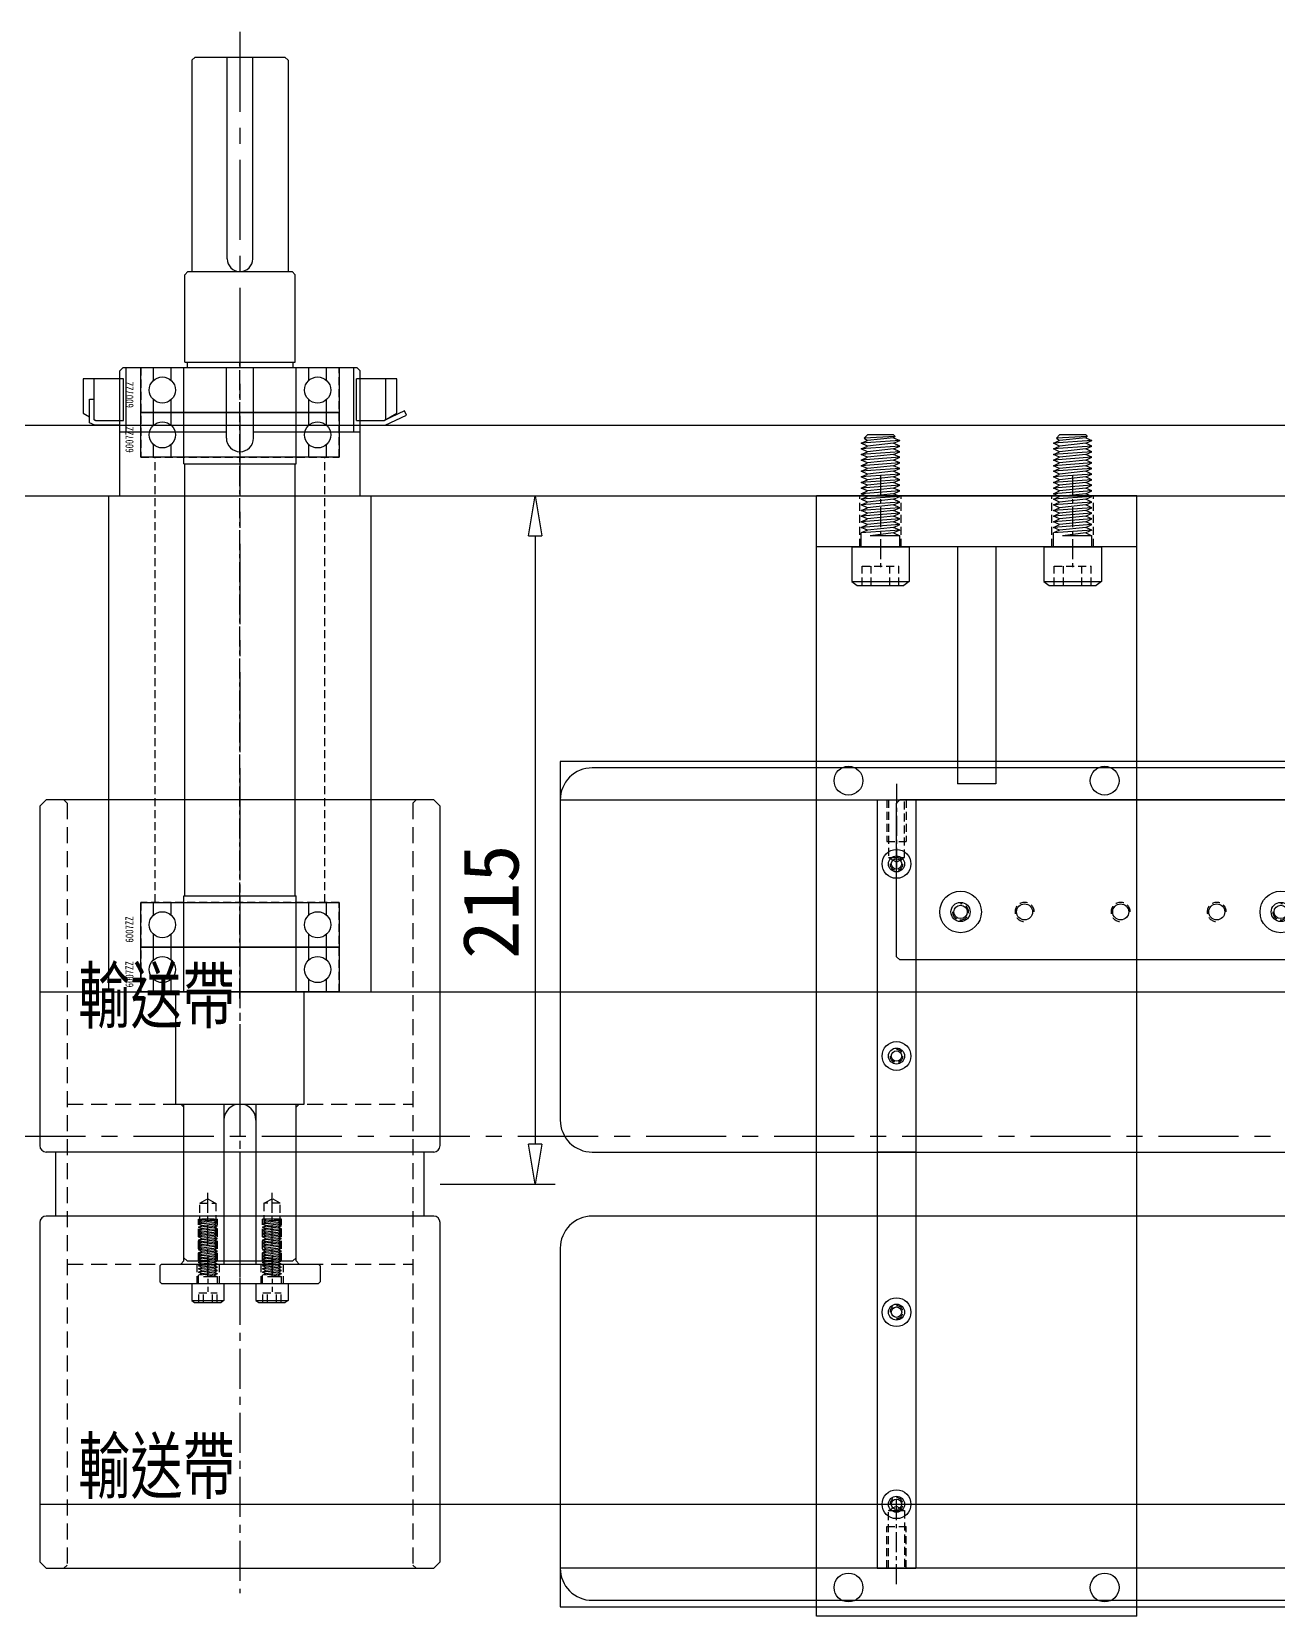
# Model space of a CAD drawing. Extents: x -1323 to 2728, y -2082 to -314.
# Drawn here: x 165.7 to 554.9, y -808.5 to -313.6 of the extents above; entities that cross this region are included whole.
import ezdxf

# ---------------------------------------------------------------- set-up
doc = ezdxf.new("R2010")
doc.units = 0
doc.header["$LTSCALE"] = 5
doc.header["$MEASUREMENT"] = 0
doc.linetypes.add('CENTER', pattern=[2, 1.25, -0.25, 0.25, -0.25])
doc.linetypes.add('DASHED', pattern=[0.75, 0.5, -0.25])
doc.layers.get('0').update_dxf_attribs({"linetype": 'CONTINUOUS'})
doc.layers.get('DEFPOINTS').update_dxf_attribs({"linetype": 'CONTINUOUS'})
for name, color, linetype in [('BLOCK', 5, 'CONTINUOUS'), ('CENTER', 1, 'CENTER'), ('DASHED', 2, 'DASHED'), ('DIM', 1, 'CONTINUOUS'), ('MAIN', 3, 'CONTINUOUS'), ('TEMP', 150, 'CONTINUOUS'), ('VEGETATION', 15, 'CONTINUOUS')]:
    doc.layers.add(name, color=color, linetype=linetype)
doc.styles.add('CHINESE', font='romans.shx', dxfattribs={"width": 0.85, "height": 4, "bigfont": 'chineset.shx'})
doc.dimstyles.new('WEN', dxfattribs={"dimscale": 0, "dimtxt": 3.5, "dimasz": 2.5, "dimexe": 1.25, "dimexo": 1, "dimgap": 1, "dimtad": 1, "dimtoh": 1, "dimdsep": 46, "dimtxsty": 'Standard', "dimblk1": 'CLOSED', "dimblk2": 'CLOSED', "dimsah": 1, "dimcen": 0.5, "dimclrd": 1, "dimclre": 1, "dimclrt": 1, "dimadec": 0, "dimazin": 0, "dimtfac": 1, "dimtofl": 0, "dimtmove": 0, "dimatfit": 2, "dimldrblk": 'CLOSED', "dimfxl": 0, "dimtvp": 1, "dimtolj": 1, "dimtzin": 0, "dimarcsym": 0})

# ---------------------------------------------------------------- blocks, each defined once
blk = doc.blocks.new('0236-1')
at = {"layer": 'BLOCK', "color": 0, "linetype": 'CENTER'}
for p, q in [((0, 5), (0, -22.443359)), ((0, -245), (0, -217.556641))]:
    blk.add_line(p, q, dxfattribs=at)
at = {"layer": 'BLOCK', "color": 0, "linetype": 'DASHED'}
for p, q in [((-3, 0), (-3, -13)), ((-2.5, 0), (-2.5, -18)), ((2.499927, -18), (2.5, 0)), ((3, 0), (3, -13)), ((-3, -13), (3, -13)), ((-2.5, -18), (-0.000024, -19.443359)), ((-2.5, -18), (2.499927, -18)), ((-0.000024, -19.443359), (2.499927, -18)), ((-2.5, -222), (-0.000024, -220.556641)), ((-2.5, -240), (-2.5, -222)), ((-2.5, -222), (2.499927, -222)), ((-0.000024, -220.556641), (2.499927, -222)), ((2.499927, -222), (2.5, -240)), ((-3, -240), (-3, -227)), ((-3, -227), (3, -227)), ((3, -240), (3, -227))]:
    blk.add_line(p, q, dxfattribs=at)
at = {"layer": 'BLOCK', "color": 0, "linetype": 'Continuous'}
for centre in [(0, -20), (0, -80), (0, -160), (0, -220)]:
    blk.add_circle(centre, 1.625, dxfattribs=at)
at = {"layer": 'BLOCK', "color": 0, "linetype": 'DASHED'}
for centre, start, end in [((0, -20), 180, 90), ((0, -80), 180, 90), ((0, -160), 270, 180), ((0, -220), 270, 180)]:
    blk.add_arc(centre, 2, start, end, dxfattribs=at)
at = {"layer": 'MAIN', "color": 0}
for p, q in [((-6, 0), (-6, -240)), ((-6, 0), (6, 0)), ((6, 0), (6, -240)), ((-6, -240), (6, -240))]:
    blk.add_line(p, q, dxfattribs=at)
at = {"layer": 'TEMP', "color": 0}
for p, q in [((6, -110), (-6, -110)), ((6, -130), (-6, -130))]:
    blk.add_line(p, q, dxfattribs=at)
blk = doc.blocks.new('0515-1')
at = {"layer": 'CENTER', "color": 0}
for p, q in [((-80, -6.41), (-80, 22.39)), ((-20, -6.41), (-20, 22.39))]:
    blk.add_line(p, q, dxfattribs=at)
at = {"layer": 'DASHED', "color": 0}
for p, q in [((-86.5, 16), (-86.5, 0)), ((-73.5, 16), (-73.5, 0)), ((-26.5, 16), (-26.5, 0)), ((-13.5, 16), (-13.5, 0))]:
    blk.add_line(p, q, dxfattribs=at)
at = {"layer": 'MAIN', "color": 0}
for p, q in [((-100, 350), (-100, 0)), ((-100, 350), (0, 350)), ((0, 350), (0, 0)), ((-56, 16), (-56, 90)), ((-56, 90), (-44, 90)), ((-44, 16), (-44, 90)), ((-100, 16), (0, 16)), ((-100, 0), (0, 0))]:
    blk.add_line(p, q, dxfattribs=at)
for centre in [(-90, 341), (-10, 341), (-90, 89), (-10, 89)]:
    blk.add_circle(centre, 4.5, dxfattribs=at)
blk = doc.blocks.new('0525-0')
at = {"layer": 'BLOCK', "color": 0, "linetype": 'Continuous'}
for centre in [(20, -15), (120, -15), (220, -15), (320, -15)]:
    blk.add_circle(centre, 2.1, dxfattribs=at)
at = {"layer": 'BLOCK', "color": 0, "linetype": 'DASHED'}
for centre in [(20, -15), (120, -15), (220, -15), (320, -15)]:
    blk.add_arc(centre, 2.5, 180, 90, dxfattribs=at)
at = {"layer": 'MAIN', "color": 0}
blk.add_lwpolyline([(445, -80), (445, 20, 0.414214), (435, 30), (-95, 30, 0.414214), (-105, 20), (-105, -80, 0.414214), (-95, -90), (435, -90, 0.414214)], format="xyb", close=True, dxfattribs=at)
for centre, radius in [((0, 0), 4.5), ((0, 0), 2.5), ((400, 0), 4.5), ((400, 0), 2.5), ((0, -60), 4.5), ((0, -60), 2.5), ((400, -60), 4.5), ((400, -60), 2.5)]:
    blk.add_circle(centre, radius, dxfattribs=at)
blk = doc.blocks.new('0520-0')
at = {"layer": 'MAIN', "color": 0}
blk.add_lwpolyline([(275, 10), (275, 110, 0.414214), (265, 120), (-265, 120, 0.414214), (-275, 110), (-275, 10, 0.414214), (-265, 0), (265, 0, 0.414214)], format="xyb", close=True, dxfattribs=at)
for centre, radius in [((-170, 90), 4.5), ((230, 90), 4.5), ((-170, 90), 2.5), ((230, 90), 2.5), ((-170, 30), 4.5), ((-170, 30), 2.5), ((230, 30), 4.5), ((230, 30), 2.5)]:
    blk.add_circle(centre, radius, dxfattribs=at)
blk = doc.blocks.new('M12X35A')
at = {"layer": 'DASHED', "color": 0}
for p, q in [((-5.77, 12), (-5.77, 6)), ((-2.89, 12), (-2.89, 6)), ((2.89, 12), (2.89, 6)), ((5.77, 12), (5.77, 6)), ((5.77, 6), (-5.77, 6))]:
    blk.add_line(p, q, dxfattribs=at)
at = {"layer": 'MAIN', "color": 0}
for p, q in [((-9, 10.8), (-7.3, 12)), ((9, 10.8), (-9, 10.8)), ((-9, 0), (-9, 10.8)), ((7.3, 12), (-7.3, 12)), ((9, 10.8), (7.3, 12)), ((9, 0), (9, 10.8)), ((9, 0), (-9, 0)), ((-6, 0), (-6, -3.5)), ((6, 0), (6, -4.38)), ((-6, -3.5), (3.2, -3.5)), ((-4.08, -4.38), (-6, -3.5)), ((-6, -5.25), (6, -4.38)), ((-6, -5.25), (-4.08, -4.38)), ((-4.08, -4.38), (3.2, -3.5)), ((4.07, -5.25), (6, -4.38)), ((-6, -5.25), (-4.08, -6.12)), ((-6, -7), (6, -6.12)), ((-4.08, -6.12), (-6, -7)), ((-6, -7), (-4.08, -7.88)), ((-6, -8.75), (6, -7.88)), ((-4.08, -7.88), (-6, -8.75)), ((-6, -8.75), (-4.08, -9.62)), ((-6, -10.5), (6, -9.62)), ((-4.08, -9.62), (-6, -10.5)), ((-4.08, -6.12), (4.07, -5.25)), ((-4.08, -7.88), (4.07, -7)), ((-4.08, -9.62), (4.07, -8.75)), ((6, -6.12), (4.07, -7)), ((4.07, -7), (6, -7.88)), ((6, -7.88), (4.07, -8.75)), ((4.07, -8.75), (6, -9.62)), ((4.07, -5.25), (6, -6.12)), ((6, -9.62), (4.07, -10.5)), ((-6, -10.5), (-4.08, -11.38)), ((-6, -12.25), (6, -11.38)), ((-4.08, -11.38), (-6, -12.25)), ((-6, -12.25), (-4.08, -13.12)), ((-6, -14), (6, -13.12)), ((-4.08, -13.12), (-6, -14)), ((-6, -14), (-4.08, -14.88)), ((-4.08, -11.38), (4.07, -10.5)), ((-4.08, -13.12), (4.07, -12.25)), ((-4.08, -14.88), (4.07, -14)), ((6, -13.12), (4.07, -14)), ((4.07, -14), (6, -14.88)), ((4.07, -10.5), (6, -11.38)), ((6, -11.38), (4.07, -12.25)), ((4.07, -12.25), (6, -13.12)), ((-6, -15.75), (6, -14.88)), ((-4.08, -14.88), (-6, -15.75)), ((-6, -15.75), (-4.08, -16.62)), ((-6, -17.5), (6, -16.62)), ((-4.08, -16.62), (-6, -17.5)), ((-6, -17.5), (-4.08, -18.38)), ((-6, -19.25), (6, -18.38)), ((-4.08, -18.38), (-6, -19.25)), ((-6, -19.25), (-4.08, -20.12)), ((-4.08, -16.62), (4.07, -15.75)), ((-4.08, -18.38), (4.07, -17.5)), ((-4.08, -20.12), (4.07, -19.25)), ((6, -14.88), (4.07, -15.75)), ((4.07, -15.75), (6, -16.62)), ((6, -16.62), (4.07, -17.5)), ((4.07, -17.5), (6, -18.38)), ((6, -18.38), (4.07, -19.25)), ((4.07, -19.25), (6, -20.12)), ((-6, -21), (6, -20.12)), ((-4.08, -20.12), (-6, -21)), ((-6, -21), (-4.08, -21.88)), ((-6, -22.75), (6, -21.88)), ((-4.08, -21.88), (-6, -22.75)), ((-6, -22.75), (-4.08, -23.62)), ((-6, -24.5), (6, -23.62)), ((-4.08, -23.62), (-6, -24.5)), ((-6, -24.5), (-4.08, -25.38)), ((-4.08, -25.38), (4.07, -24.5)), ((-4.08, -21.88), (4.07, -21)), ((-4.08, -23.62), (4.07, -22.75)), ((6, -20.12), (4.07, -21)), ((4.07, -21), (6, -21.88)), ((6, -23.62), (4.07, -24.5)), ((4.07, -24.5), (6, -25.38)), ((6, -21.88), (4.07, -22.75)), ((4.07, -22.75), (6, -23.62)), ((-6, -26.25), (6, -25.38)), ((-4.08, -25.38), (-6, -26.25)), ((-6, -26.25), (-4.08, -27.12)), ((-6, -28), (6, -27.12)), ((-4.08, -27.12), (-6, -28)), ((-6, -28), (-4.08, -28.88)), ((-6, -29.75), (6, -28.88)), ((-4.08, -28.88), (-6, -29.75)), ((-4.08, -27.12), (4.07, -26.25)), ((-4.08, -28.88), (4.07, -28)), ((6, -25.38), (4.07, -26.25)), ((4.07, -26.25), (6, -27.12)), ((6, -27.12), (4.07, -28)), ((4.07, -28), (6, -28.88)), ((6, -28.88), (4.07, -29.75)), ((-6, -29.75), (-4.08, -30.62)), ((-6, -31.5), (6, -30.62)), ((-4.08, -30.62), (-6, -31.5)), ((-6, -31.5), (-4.08, -32.38)), ((-6, -33.25), (6, -32.38)), ((-4.08, -32.38), (-6, -33.25)), ((-4.08, -34.12), (-6, -33.25)), ((-4.57, -34.5), (5.07, -34)), ((-4.57, -34.5), (-4.08, -34.12)), ((-4.08, -35), (-4.57, -34.5)), ((-4.08, -30.62), (4.07, -29.75)), ((-4.08, -32.38), (4.07, -31.5)), ((-4.08, -34.12), (4.07, -33.25)), ((6, -30.62), (4.07, -31.5)), ((4.07, -31.5), (6, -32.38)), ((6, -32.38), (4.07, -33.25)), ((5.07, -34), (4.07, -33.25)), ((4.07, -29.75), (6, -30.62)), ((4.07, -35), (5.07, -34)), ((-4.08, -35), (4.07, -35))]:
    blk.add_line(p, q, dxfattribs=at)
blk = doc.blocks.new('0528-0')
at = {"layer": 'BLOCK', "color": 0, "linetype": 'CENTER'}
for p, q in [((-10, -104), (-10, -76.556641)), ((10, -104), (10, -76.556641))]:
    blk.add_line(p, q, dxfattribs=at)
at = {"layer": 'BLOCK', "color": 0, "linetype": 'DASHED'}
for p, q in [((-12.5, -81), (-10.000024, -79.556641)), ((-12.5, -81), (-7.500073, -81)), ((-12.5, -99), (-12.5, -81)), ((-10.000024, -79.556641), (-7.500073, -81)), ((-7.500073, -81), (-7.5, -99)), ((7.500073, -81), (7.5, -99)), ((10.000024, -79.556641), (7.500073, -81)), ((12.5, -81), (7.500073, -81)), ((12.5, -81), (10.000024, -79.556641)), ((12.5, -99), (12.5, -81)), ((-13, -86), (-7, -86)), ((-13, -99), (-13, -86)), ((-7, -99), (-7, -86)), ((7, -99), (7, -86)), ((13, -86), (7, -86)), ((13, -99), (13, -86))]:
    blk.add_line(p, q, dxfattribs=at)
at = {"layer": 'CENTER', "ltscale": 4}
blk.add_line((0, 284.934193), (0, -108.008308), dxfattribs=at)
at = {"layer": 'MAIN', "color": 0, "ltscale": 3}
for p, q in [((-14, 277), (-15, 276)), ((-15, 276), (-15, 210)), ((-14, 277), (14, 277)), ((-4, 214), (-4, 277)), ((4, 214), (4, 277)), ((15, 276), (14, 277)), ((15, 276), (15, 210)), ((-16.25, 210), (-17.25, 209)), ((-17.25, 181.7), (-17.25, 209)), ((-16.25, 210), (16.25, 210)), ((16.25, 210), (17.25, 209)), ((17.25, 181.7), (17.25, 209)), ((-17.5, 180), (17.5, 180)), ((-17.5, 150), (-17.5, 180)), ((-17.25, 181.7), (17.25, 181.7)), ((-16.5, 181.7), (-16.5, 180)), ((16.5, 181.7), (16.5, 180)), ((17.5, 150), (17.5, 180)), ((-17.5, 150), (17.5, 150)), ((-17.25, 15), (-17.25, 150)), ((17.25, 15), (17.25, 150)), ((-17.5, -15), (-17.5, 15)), ((17.5, -15), (17.5, 15)), ((-20, -50), (-20, -15)), ((20, -50), (20, -15)), ((-17.5, -98), (-17.5, -50)), ((17.5, -98), (17.5, -50)), ((-16.5, -99), (-17.5, -98))]:
    blk.add_line(p, q, dxfattribs=at)
at = {"layer": 'MAIN', "color": 0}
for p, q in [((-17.5, 15), (17.5, 15)), ((-20, -15), (20, -15)), ((-20, -50), (20, -50)), ((-5, -55), (-5, -99)), ((5, -55), (5, -99)), ((17.5, -98), (16.5, -99)), ((-16.5, -99), (16.5, -99))]:
    blk.add_line(p, q, dxfattribs=at)
at = {"layer": 'MAIN', "color": 0, "ltscale": 3}
blk.add_arc((0, 214), 4, 180, 0, dxfattribs=at)
at = {"layer": 'MAIN', "color": 0}
blk.add_arc((0, -55), 5, 0, 180, dxfattribs=at)
blk = doc.blocks.new('0241-0')
at = {"layer": 'CENTER', "ltscale": 2}
blk.add_line((0, 103.53), (0, -152.79), dxfattribs=at)
at = {"layer": 'DASHED', "color": 0, "linetype": 'DASHED', "ltscale": 2}
for p, q in [((-55, 95), (-54, 94)), ((55, 95), (54, 94)), ((-54, 94), (-54, -144)), ((54, 94), (54, -144)), ((-55, -145), (-54, -144)), ((55, -145), (54, -144))]:
    blk.add_line(p, q, dxfattribs=at)
at = {"layer": 'DASHED', "color": 0, "ltscale": 2}
for p, q in [((-54, 0), (54, 0)), ((-18.5, 0), (-17.5, -1)), ((-5, 0), (-5, -50)), ((5, 0), (5, -50)), ((18.5, 0), (17.5, -1)), ((-17.5, -49), (-17.5, -1)), ((17.5, -49), (17.5, -1)), ((-18.5, -50), (-17.5, -49)), ((18.5, -50), (17.5, -49)), ((-54, -50), (54, -50))]:
    blk.add_line(p, q, dxfattribs=at)
at = {"layer": 'MAIN', "color": 0, "ltscale": 2}
for p, q in [((-62.5, 93), (-60.5, 95)), ((60.5, 95), (-60.5, 95)), ((60.5, 95), (62.5, 93)), ((-62.5, 93), (-62.5, -13)), ((62.5, -13), (62.5, 93)), ((-62.5, -37), (-62.5, -143)), ((62.5, -143), (62.5, -37)), ((-62.5, -143), (-60.5, -145)), ((60.5, -145), (62.5, -143)), ((-60.5, -145), (60.5, -145))]:
    blk.add_line(p, q, dxfattribs=at)
at = {"layer": 'MAIN', "color": 0, "linetype": 'Continuous'}
for p, q in [((-57.5, -35), (-57.5, -15)), ((57.5, -35), (57.5, -15))]:
    blk.add_line(p, q, dxfattribs=at)
at = {"layer": 'MAIN', "color": 0}
for centre, start, end in [((-60.5, -13), 180, 270), ((-60.5, -37), 90, 180)]:
    blk.add_arc(centre, 2, start, end, dxfattribs=at)
at = {"layer": 'MAIN', "color": 0, "ltscale": 2}
for centre, start, end in [((60.5, -13), 270, 0), ((60.5, -37), 0, 90)]:
    blk.add_arc(centre, 2, start, end, dxfattribs=at)
at = {"layer": 'TEMP', "color": 0}
for p, q in [((60.5, -15), (-60.5, -15)), ((60.5, -35), (-60.5, -35))]:
    blk.add_line(p, q, dxfattribs=at)
blk = doc.blocks.new('127-0')
at = {"layer": 'CENTER', "color": 0}
for p, q in [((-10, 2.86), (-10, -8.7)), ((0, 3.28), (0, -10.29)), ((10, 2.86), (10, -8.7))]:
    blk.add_line(p, q, dxfattribs=at)
at = {"layer": 'DASHED', "color": 0}
for p, q in [((-13.5, 0), (-13.5, -6)), ((-6.5, 0), (-6.5, -6)), ((6.5, 0), (6.5, -6)), ((13.5, 0), (13.5, -6))]:
    blk.add_line(p, q, dxfattribs=at)
at = {"layer": 'MAIN', "color": 0}
for p, q in [((-25, -0.5), (-24.5, 0)), ((-24.5, 0), (24.5, 0)), ((25, -0.5), (24.5, 0)), ((-25, -0.5), (-25, -5.5)), ((25, -0.5), (25, -5.5)), ((-24.5, -6), (-25, -5.5)), ((-24.5, -6), (24.5, -6)), ((25, -5.5), (24.5, -6))]:
    blk.add_line(p, q, dxfattribs=at)
blk = doc.blocks.new('M6X20A')
at = {"layer": 'MAIN', "color": 0, "linetype": 'Continuous'}
for p, q in [((-5, 5.4), (-4.15, 6)), ((5, 5.4), (-5, 5.4)), ((-5, 0), (-5, 5.4)), ((4.15, 6), (-4.15, 6)), ((5, 5.4), (4.15, 6)), ((5, 0), (5, 5.4)), ((5, 0), (-5, 0)), ((-3, 0), (-3, -2)), ((3, 0), (3, -2.5)), ((-3, -2), (1.4, -2)), ((-1.9, -2.5), (-3, -2)), ((-3, -3), (3, -2.5)), ((-3, -3), (-1.9, -2.5)), ((-3, -3), (-1.9, -3.5)), ((-3, -4), (3, -3.5)), ((-1.9, -3.5), (-3, -4)), ((-3, -4), (-1.9, -4.5)), ((-3, -5), (3, -4.5)), ((-1.9, -4.5), (-3, -5)), ((-1.9, -2.5), (1.4, -2)), ((-1.9, -3.5), (1.9, -3)), ((-1.9, -4.5), (1.9, -4)), ((1.9, -3), (3, -2.5)), ((1.9, -3), (3, -3.5)), ((3, -3.5), (1.9, -4)), ((1.9, -4), (3, -4.5)), ((3, -4.5), (1.9, -5)), ((-3, -5), (-1.9, -5.5)), ((-3, -6), (3, -5.5)), ((-1.9, -5.5), (-3, -6)), ((-3, -6), (-1.9, -6.5)), ((-3, -7), (3, -6.5)), ((-1.9, -6.5), (-3, -7)), ((-3, -7), (-1.9, -7.5)), ((-3, -8), (3, -7.5)), ((-1.9, -7.5), (-3, -8)), ((-3, -8), (-1.9, -8.5)), ((-3, -9), (3, -8.5)), ((-1.9, -8.5), (-3, -9)), ((-3, -9), (-1.9, -9.5)), ((-3, -10), (3, -9.5)), ((-1.9, -9.5), (-3, -10)), ((-1.9, -5.5), (1.9, -5)), ((-1.9, -6.5), (1.9, -6)), ((-1.9, -7.5), (1.9, -7)), ((-1.9, -8.5), (1.9, -8)), ((-1.9, -9.5), (1.9, -9)), ((1.9, -5), (3, -5.5)), ((3, -5.5), (1.9, -6)), ((1.9, -6), (3, -6.5)), ((3, -6.5), (1.9, -7)), ((1.9, -7), (3, -7.5)), ((3, -7.5), (1.9, -8)), ((1.9, -8), (3, -8.5)), ((3, -8.5), (1.9, -9)), ((1.9, -9), (3, -9.5)), ((3, -9.5), (1.9, -10)), ((-3, -10), (-1.9, -10.5)), ((-3, -11), (3, -10.5)), ((-1.9, -10.5), (-3, -11)), ((-3, -11), (-1.9, -11.5)), ((-3, -12), (3, -11.5)), ((-1.9, -11.5), (-3, -12)), ((-3, -12), (-1.9, -12.5)), ((-3, -13), (3, -12.5)), ((-1.9, -12.5), (-3, -13)), ((-3, -13), (-1.9, -13.5)), ((-3, -14), (3, -13.5)), ((-1.9, -13.5), (-3, -14)), ((-3, -14), (-1.9, -14.5)), ((-3, -15), (3, -14.5)), ((-1.9, -14.5), (-3, -15)), ((-1.9, -10.5), (1.9, -10)), ((-1.9, -11.5), (1.9, -11)), ((-1.9, -12.5), (1.9, -12)), ((-1.9, -13.5), (1.9, -13)), ((-1.9, -14.5), (1.9, -14)), ((1.9, -10), (3, -10.5)), ((3, -10.5), (1.9, -11)), ((1.9, -11), (3, -11.5)), ((3, -11.5), (1.9, -12)), ((1.9, -12), (3, -12.5)), ((3, -12.5), (1.9, -13)), ((1.9, -13), (3, -13.5)), ((3, -13.5), (1.9, -14)), ((1.9, -14), (3, -14.5)), ((3, -14.5), (1.9, -15)), ((-3, -15), (-1.9, -15.5)), ((-3, -16), (3, -15.5)), ((-1.9, -15.5), (-3, -16)), ((-3, -16), (-1.9, -16.5)), ((-3, -17), (3, -16.5)), ((-1.9, -16.5), (-3, -17)), ((-3, -17), (-1.9, -17.5)), ((-3, -18), (3, -17.5)), ((-1.9, -17.5), (-3, -18)), ((-3, -18), (-1.9, -18.5)), ((-3, -19), (3, -18.5)), ((-1.9, -18.5), (-3, -19)), ((-1.9, -19.5), (-3, -19)), ((-2.19, -19.71), (2.47, -19.43)), ((-2.19, -19.71), (-1.9, -19.5)), ((-1.9, -20), (-2.19, -19.71)), ((-1.9, -15.5), (1.9, -15)), ((-1.9, -16.5), (1.9, -16)), ((-1.9, -17.5), (1.9, -17)), ((-1.9, -18.5), (1.9, -18)), ((-1.9, -19.5), (1.9, -19)), ((1.9, -15), (3, -15.5)), ((3, -15.5), (1.9, -16)), ((1.9, -16), (3, -16.5)), ((3, -16.5), (1.9, -17)), ((1.9, -17), (3, -17.5)), ((3, -17.5), (1.9, -18)), ((1.9, -18), (3, -18.5)), ((3, -18.5), (1.9, -19)), ((2.47, -19.43), (1.9, -19)), ((1.9, -20), (2.47, -19.43)), ((-1.9, -20), (1.9, -20))]:
    blk.add_line(p, q, dxfattribs=at)
at = {"layer": 'MAIN', "color": 0, "linetype": 'DASHED'}
for p, q in [((-2.89, 6), (-2.89, 3)), ((-1.44, 6), (-1.44, 3)), ((1.44, 6), (1.44, 3)), ((2.89, 6), (2.89, 3)), ((2.89, 3), (-2.89, 3))]:
    blk.add_line(p, q, dxfattribs=at)
blk = doc.blocks.new('122-0')
at = {"layer": 'CENTER', "color": 0}
blk.add_line((0, -157.05), (0, 42.63), dxfattribs=at)
at = {"layer": 'DASHED', "color": 0, "linetype": 'Continuous'}
for p, q in [((-35.5, 20), (-35.5, 40)), ((35.5, 20), (35.5, 40))]:
    blk.add_line(p, q, dxfattribs=at)
at = {"layer": 'DASHED', "color": 0}
for p, q in [((-31, 40), (-31, 12)), ((31, 12), (31, 40)), ((-31, 12), (31, 12)), ((-26.5, -127), (-26.5, 12)), ((26.5, -127), (26.5, 12)), ((31, -127), (-31, -127)), ((-31, -127), (-31, -155)), ((31, -155), (31, -127))]:
    blk.add_line(p, q, dxfattribs=at)
at = {"layer": 'MAIN', "color": 0}
for p, q in [((-37.5, 39), (-36.5, 40)), ((-36.5, 40), (36.5, 40)), ((-4.25, 18), (-4.25, 40)), ((4.25, 18), (4.25, 40)), ((36.5, 40), (37.5, 39)), ((-37.5, 0), (-37.5, 39)), ((37.5, 0), (37.5, 39)), ((-41, -155), (-41, 0)), ((-41, 0), (41, 0)), ((41, -155), (41, 0)), ((-41, -155), (41, -155)), ((-34, -155), (34, -155))]:
    blk.add_line(p, q, dxfattribs=at)
at = {"layer": 'MAIN', "color": 0, "linetype": 'Continuous'}
for p, q in [((-37.5, 20), (-4.25, 20)), ((4.25, 20), (37.5, 20))]:
    blk.add_line(p, q, dxfattribs=at)
at = {"layer": 'MAIN', "color": 0}
blk.add_arc((0, 18), 4.25, 180, 0, dxfattribs=at)
blk = doc.blocks.new('6007')
at = {"layer": 'MAIN', "color": 0}
for p, q in [((0, 31), (14, 31)), ((0, -31), (0, 31)), ((14, 31), (14, -31)), ((0, 27), (3.983228, 27)), ((10.016772, 27), (14, 27)), ((0, 21.5), (3.983228, 21.5)), ((10.016772, 21.5), (14, 21.5)), ((0, 17.5), (14, 17.5)), ((0, -17.5), (14, -17.5)), ((0, -21.500006), (3.983228, -21.500006)), ((10.016772, -21.500006), (14, -21.500006)), ((0, -27), (3.983228, -27)), ((10.016772, -27), (14, -27)), ((14, -31), (0, -31))]:
    blk.add_line(p, q, dxfattribs=at)
for centre in [(7, 24.25), (7, -24.25)]:
    blk.add_circle(centre, 4.082085, dxfattribs=at)
at = {"layer": 'MAIN', "color": 0, "width": 0.8}
blk.add_text('6007ZZ', height=2.5, dxfattribs=at).set_placement((1.436719, 33.277393))
blk = doc.blocks.new('ANW15')
at = {"layer": 'VEGETATION', "color": 7}
for p, q in [((0, 45.332541), (0.777551, 47)), ((0, 37.5), (0, 45.332541)), ((1.733154, 45.5), (1.5, 45)), ((1.788678, 45.5), (1.5, 45)), ((1.5, 45), (1.5, 36.416998)), ((1.733154, 45.5), (14.5, 45.5)), ((3.809399, 49), (2.6547, 47)), ((14.5, 49), (3.809399, 49)), ((14.5, 36.416998), (14.5, 49)), ((1.5, 37.5), (14.5, 37.5)), ((0, -37.5), (0, -45.332544)), ((1.5, -36.417004), (1.5, -45)), ((1.5, -37.5), (14.5, -37.5)), ((14.5, -49), (14.5, -36.417004)), ((1.788678, -45.5), (14.5, -45.5))]:
    blk.add_line(p, q, dxfattribs=at)
at = {"layer": 'VEGETATION', "color": 4}
for p, q in [((1.5, 36.416998), (14.5, 36.416998)), ((1.5, -36.417004), (14.5, -36.417004))]:
    blk.add_line(p, q, dxfattribs=at)
at = {"layer": 'VEGETATION', "color": 7}
for points in [[(0.777551, 47), (8.205652, 47), (8.205652, 45.5)], [(0, -45.332544), (3.109088, -52), (4.468549, -51.366077), (1.5, -45)], [(1.5, -45), (3.809399, -49), (14.5, -49)]]:
    blk.add_lwpolyline(points, dxfattribs=at)
blk = doc.blocks.new('SL6-078A-0')
at = {"layer": 'MAIN', "color": 5}
blk.add_blockref('0528-0', (0, -140), dxfattribs=at)
at = {"layer": 'MAIN', "color": 4}
blk.add_blockref('122-0', (0, 0), dxfattribs=at)
at = {"layer": 'MAIN', "color": 8}
for name, p, rotation in [('6007', (0, 26), 90), ('6007', (0, 12), 90), ('6007', (0, -141), 90), ('6007', (0, -155), 90), ('M6X20A', (-10, -246), 180), ('M6X20A', (10, -246), 180)]:
    blk.add_blockref(name, p, dxfattribs=dict(at, rotation=rotation))
at = {"layer": 'MAIN', "rotation": 90}
blk.add_blockref('ANW15', (-0.000003, 22), dxfattribs=at)
at = {"layer": 'MAIN', "color": 8}
blk.add_blockref('127-0', (0, -240), dxfattribs=at)
at = {"layer": 'TEMP', "color": 3}
blk.add_blockref('0241-0', (0, -190), dxfattribs=at)
blk = doc.blocks.new('0524-1')
at = {"layer": 'BLOCK', "color": 0, "linetype": 'Continuous'}
for centre in [(0, 280), (0, 250), (0, 220), (0, 80), (0, 50), (0, 20)]:
    blk.add_circle(centre, 2.5, dxfattribs=at)
at = {"layer": 'BLOCK', "color": 0, "linetype": 'DASHED'}
for centre in [(0, 280), (0, 250), (0, 220), (0, 80), (0, 50), (0, 20)]:
    blk.add_arc(centre, 3, 90, 0, dxfattribs=at)
at = {"layer": 'MAIN', "color": 0, "ltscale": 2}
for p, q in [((-34, 320), (-35, 319)), ((-35, 319), (-35, -19)), ((-34, 320), (14, 320)), ((15, 319), (14, 320)), ((15, 319), (15, -19)), ((-35, -19), (-34, -20)), ((14, -20), (15, -19)), ((14, -20), (-34, -20))]:
    blk.add_line(p, q, dxfattribs=at)
for centre, radius in [((0, 300), 6.5), ((0, 300), 3), ((0, 200), 6.5), ((0, 200), 3), ((0, 100), 6.5), ((0, 100), 3), ((0, 0), 6.5), ((0, 0), 3)]:
    blk.add_circle(centre, radius, dxfattribs=at)
blk = doc.blocks.new('SL6-038-0')
at = {"layer": 'MAIN', "color": 181, "ltscale": 4}
for p, q in [((-62.5, -155), (710, -155)), ((-62.5, -315), (710, -315))]:
    blk.add_line(p, q, dxfattribs=at)
at = {"layer": 'MAIN'}
for points in [[(100, -83), (100, -95), (710, -95), (710, -83)], [(100, -335), (100, -347), (710, -347), (710, -335)]]:
    blk.add_lwpolyline(points, close=True, dxfattribs=at)
at = {"layer": 'DIM', "color": 8, "rotation": 180}
blk.add_blockref('0515-1', (180, 0), dxfattribs=at)
at = {"layer": 'DIM', "color": 8}
blk.add_blockref('0520-0', (375, -345), dxfattribs=at)
at = {"layer": 'MAIN', "color": 1}
blk.add_blockref('SL6-078A-0', (0, 0), dxfattribs=at)
at = {"layer": 'MAIN', "color": 8, "rotation": 180}
for p in [(200, -16), (260, -16)]:
    blk.add_blockref('M12X35A', p, dxfattribs=at)
at = {"layer": 'MAIN', "color": 8}
blk.add_blockref('0525-0', (205, -115), dxfattribs=at)
at = {"layer": 'MAIN', "color": 2}
blk.add_blockref('0236-1', (205, -95), dxfattribs=at)
at = {"layer": 'MAIN', "color": 1, "rotation": 270}
blk.add_blockref('0524-1', (225, -130), dxfattribs=at)
at = {"layer": 'MAIN', "color": 2, "ltscale": 8, "style": 'CHINESE', "width": 0.85}
for p in [(-50.526, -166.442), (-50.526, -313.358)]:
    blk.add_text('輸送帶', height=19.2, dxfattribs=at).set_placement(p)
blk = doc.blocks.new('_CLOSED')
at = {"color": 0, "linetype": 'ByBlock'}
for p, q in [((-1, 0.167), (0, 0)), ((-1, 0.167), (-1, -0.167)), ((0, 0), (-1, -0.167))]:
    blk.add_line(p, q, dxfattribs=at)
blk = doc.blocks.new('*D162')
at = {"layer": 'DEFPOINTS', "color": 0}
for p in [(271.7, -458.53), (288.2, -673.53), (322.85, -673.53)]:
    blk.add_point(p, dxfattribs=at)
at = {"layer": 'MAIN', "color": 1, "lineweight": -2}
for p, q in [((276.7, -458.53), (329.1, -458.53)), ((322.85, -471.03), (322.85, -661.03)), ((293.2, -673.53), (329.1, -673.53))]:
    blk.add_line(p, q, dxfattribs=at)
at = {"layer": 'MAIN', "color": 1, "lineweight": -2, "xscale": 12.5, "yscale": 12.5, "zscale": 12.5}
for p, rotation in [((322.85, -458.53), 90), ((322.85, -673.53), 270)]:
    blk.add_blockref('_CLOSED', p, dxfattribs=dict(at, rotation=rotation))
at = {"layer": 'MAIN', "color": 1, "insert": (309.1, -585.32), "char_height": 17.5, "attachment_point": 5, "rotation": 90}
blk.add_mtext('\\A1;215', dxfattribs=at)

msp = doc.modelspace()

# ---------------------------------------------------------------- linework, layer by layer
at = {"layer": 'MAIN', "color": 7}
for p, q in [((-1322.503, -436.532), (1992.54, -436.532)), ((-1322.503, -458.532), (1992.54, -458.532))]:
    msp.add_line(p, q, dxfattribs=at)
at = {"layer": 'MAIN', "color": 1, "linetype": 'CENTER', "ltscale": 4}
msp.add_line((-1322.503, -658.532), (1992.54, -658.532), dxfattribs=at)

# ---------------------------------------------------------------- block references
at = {"layer": 'MAIN'}
msp.add_blockref('SL6-038-0', (230.702, -458.532), dxfattribs=at)

# ---------------------------------------------------------------- dimensions: what is measured, and where the dimension line sits
dim = msp.add_linear_dim(base=(322.852, -673.532), p1=(271.702, -458.532), p2=(288.202, -673.532), angle=90, dimstyle='WEN', override={"dimscale": 5, "dimatfit": 1}, dxfattribs=at)
dim.commit()
dim.dimension.update_dxf_attribs({"geometry": '*D162', "text_midpoint": (322.852, -585.321), "dimtype": 160})

doc.saveas('drawing.dxf')
